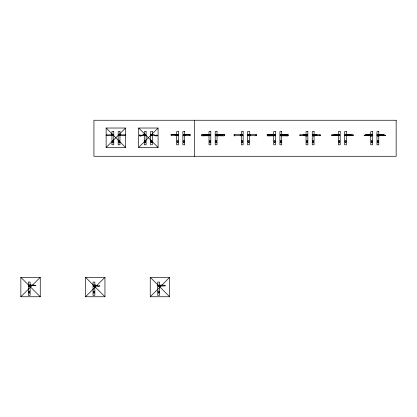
<?xml version="1.0" encoding="UTF-8"?>
<svg xmlns="http://www.w3.org/2000/svg" width="417" height="417" viewBox="0 0 417 417"><rect width="100%" height="100%" fill="white"/><g stroke="black" fill="none" stroke-linecap="round" stroke-linejoin="round"><path stroke-width="0.63" d="M208.109 134.529L202 134.467L201.755 135.556L202 135.843L209.902 135.702A0.553 0.553 0 0 0 210.455 135.155A0.553 0.553 0 0 0 209.902 134.602L208.119 134.55L208.099 135.791M218.148 134.519L218.086 135.906L216.115 135.702A0.553 0.553 0 0 1 215.563 135.155A0.553 0.553 0 0 1 216.115 134.602L224.018 134.467L224.268 134.8L224.018 134.467M250.346 135.796L250.346 134.519M201.755 135.462L202 135.843M224.263 134.842L224.268 135.489M218.143 135.806L224.018 135.843L224.263 135.556L224.018 135.843M240.599 135.801L240.416 134.415L242.256 134.602A0.553 0.553 0 0 1 242.803 135.155A0.553 0.553 0 0 1 242.256 135.702L240.609 135.775L240.599 134.514M385.517 135.535L385.417 135.582A9.68 9.68 0 0 0 379.037 135.749L377.494 135.942L377.067 134.8L377.865 134.279L383.098 134.707L385.496 135.358M250.111 134.529L248.464 134.602A0.553 0.553 0 0 0 247.917 135.155A0.553 0.553 0 0 0 248.464 135.702L250.122 135.801M240.359 134.54L240.374 135.806M184.246 135.535L184.272 135.504A0.615 0.615 0 0 1 183.407 135.655A0.615 0.615 0 0 1 183.251 134.816A0.615 0.615 0 0 1 184.079 134.628M139.403 135.019L140.68 135.457L144.501 134.331L145.387 134.587L145.757 135.134L145.335 135.692L143.938 135.056L140.753 135.926L139.752 135.848L139.309 135.353A0.672 0.672 0 0 0 139.867 135.879A2.742 2.742 0 0 0 141.191 135.838M29.69 286.062C27.564 286.307 29.821 284.092 31.166 285.051A18.395 18.395 0 0 1 33.303 285.087L35.878 285.504L34.194 285.478A12.911 12.911 0 0 0 32.417 285.525A13.547 13.547 0 0 0 30.16 285.926L29.659 286.13A0.615 0.615 0 0 1 28.83 286.156A0.615 0.615 0 0 1 28.731 285.332A0.615 0.615 0 0 1 29.55 285.165L29.56 285.176M240.307 135.739L240.291 134.571M106.132 147.441L125.543 128.029L106.132 128.029L106.132 147.441L125.543 147.441L125.543 128.029M138.679 147.441L158.085 128.029L158.085 147.441L138.679 147.441L138.679 128.029L158.085 128.029M29.002 285.921L29.461 285.463M20.85 296.748L40.261 277.341L40.261 296.748L20.85 296.748L20.85 277.341L40.261 277.341M93.705 285.921L94.164 285.463M85.553 296.748L104.959 277.341L104.959 296.748L85.553 296.748L85.553 277.341L104.959 277.341M158.403 285.921L158.861 285.463M150.25 296.748L169.662 277.341L169.662 296.748L150.25 296.748L150.25 277.341L169.662 277.341M94.503 285.916L94.836 285.671A1.006 1.006 0 0 1 95.441 285.614L97.948 286.375A2.742 2.742 0 0 0 99.079 286.448L99.314 286.406A0.672 0.672 0 0 0 99.819 285.932L99.481 285.437L98.881 285.869A0.526 0.526 0 0 1 98.433 285.989L95.133 284.9L93.523 285.311A0.553 0.553 0 0 0 94.247 286.151L94.503 285.916A0.615 0.615 0 0 1 93.465 286.088A0.615 0.615 0 0 1 93.799 285.092M151.246 134.576L151.277 134.555A0.615 0.615 0 0 0 150.949 135.556A0.615 0.615 0 0 0 151.986 135.379M139.466 134.967L139.976 135.03M240.176 135.619L234.724 135.739C233.838 136.76 233.723 133.607 234.724 134.571L240.176 134.686M234.63 135.765L234.656 134.561M202 134.467L201.755 134.842M190.288 134.842A20.923 20.923 0 0 0 185.299 134.524L183.417 134.811L183.761 134.665M256.043 135.744C255.59 132.382 257.779 136.489 256.09 135.765M143.677 134.446L144.668 134.347A1.376 1.376 0 0 1 145.585 134.754A0.553 0.553 0 0 1 145.611 135.53A0.553 0.553 0 0 1 144.829 135.567M300.386 135.431A2.127 2.127 0 0 1 299.979 135.395A1.152 1.152 0 0 1 299.74 135.327L306.881 135.911A0.761 0.761 0 0 0 307.715 135.155A0.761 0.761 0 0 0 306.881 134.399L299.74 134.983A1.152 1.152 0 0 1 299.979 134.915A2.127 2.127 0 0 1 300.386 134.879M319.735 134.879A2.127 2.127 0 0 1 320.141 134.91A1.152 1.152 0 0 1 320.381 134.983L313.24 134.399A0.761 0.761 0 0 0 312.406 135.155A0.761 0.761 0 0 0 313.24 135.911L320.548 135.134L320.36 135.332A1.152 1.152 0 0 1 320.141 135.395A2.127 2.127 0 0 1 319.735 135.431M306.881 134.399L303.086 134.873M313.24 135.911L317.035 135.431M371.656 134.279L366.423 134.707L364.067 135.337C365.74 135.577 372.298 132.398 372.475 135.457C370.322 137.214 366.632 133.602 364.109 135.582A9.68 9.68 0 0 1 370.489 135.749L370.895 135.9A3.237 3.237 0 0 0 371.537 136.02A0.876 0.876 0 0 0 372.527 135.212A0.876 0.876 0 0 0 371.656 134.279A3.612 3.612 0 0 1 370.796 134.701L367.492 134.582M382.035 134.582L378.725 134.701A3.612 3.612 0 0 1 377.865 134.279A0.876 0.876 0 0 0 376.994 135.212A0.876 0.876 0 0 0 377.984 136.02A3.237 3.237 0 0 0 378.626 135.9L382.212 135.124L385.417 135.582M112.882 135.598L113.288 135.066L112.851 135.603L106.059 135.28L106.142 134.952L112.851 134.707L113.283 135.04L112.851 134.707M171.038 135.087L175.348 135.108L177.569 135.645L178.038 135.082L177.637 135.634L176.474 135.343A13.464 13.464 0 0 0 171.038 135.087C169.98 133.706 180.196 135.322 177.553 134.665M255.996 134.571L250.544 134.686M183.642 134.681L186.993 134.498L190.282 135.087A13.464 13.464 0 0 0 184.846 135.343L183.683 135.634L183.282 135.066L183.777 135.645L185.966 135.108L190.282 135.087M125.778 135.358L119.064 135.603L118.616 135.155L119.064 134.707L125.778 134.952M159.07 286.119L165.346 285.895L165.346 285.483C165.632 285.072 155.114 284.759 159.07 286.119A0.615 0.615 0 0 1 158.199 286.125A0.615 0.615 0 0 1 158.199 285.254A0.615 0.615 0 0 1 159.07 285.259M203.162 134.592L206.592 134.592M219.425 134.592L222.855 134.592M203.162 134.743L206.592 134.743M219.425 134.743L222.855 134.743M203.162 134.952L206.592 134.952M219.425 134.952L222.855 134.952M203.162 135.129L206.592 135.129M219.425 135.129L222.855 135.129M203.162 135.311L206.592 135.311M219.425 135.311L222.855 135.311M203.162 135.52L206.592 135.52M219.425 135.52L222.855 135.52M203.162 135.671L206.592 135.671M219.425 135.671L222.855 135.671M250.544 135.619L256.012 135.739M317.035 134.873L313.24 134.399M303.086 135.431L306.881 135.911M177.678 134.681L176.016 134.524A20.923 20.923 0 0 0 171.027 134.842M250.429 135.739L250.445 134.571M377.865 134.279L382.29 134.602L385.454 135.337M145.335 134.555L145.371 134.576A0.615 0.615 0 0 1 145.669 135.556A0.615 0.615 0 0 1 144.631 135.379M138.679 128.029L158.085 147.441M106.132 128.029L125.543 147.441M158.403 285.463L158.861 285.921M150.25 277.341L169.662 296.748M85.553 277.341L104.959 296.748M20.85 277.341L40.261 296.748M177.048 135.504L177.069 135.535A0.615 0.615 0 0 0 177.913 135.655A0.615 0.615 0 0 0 178.064 134.816A0.615 0.615 0 0 0 177.235 134.628M217.919 134.514L217.919 135.791M207.869 134.519L207.869 135.791M194.671 120.252L194.671 156.286M159.539 285.275L159.539 282.085L157.725 282.085L157.725 295.345L159.539 295.345L159.539 286.104M94.836 284.868L94.836 282.085L93.027 282.085L93.027 295.345L94.836 295.345L94.836 285.671M30.139 285.119L30.139 282.085L28.325 282.085L28.325 295.345L30.139 295.345L30.139 285.932M119.502 135.588A0.615 0.615 0 0 1 118.631 135.588A0.615 0.615 0 0 1 118.631 134.717A0.615 0.615 0 0 1 119.502 134.722M120.372 134.754A1.032 1.032 0 0 1 120.372 135.556M112.413 134.722A0.615 0.615 0 0 1 113.283 134.717A0.615 0.615 0 0 1 113.283 135.588A0.615 0.615 0 0 1 112.413 135.588M111.542 135.556A1.032 1.032 0 0 1 111.542 134.754M144.47 135.228A0.99 0.99 0 0 0 144.298 135.134A1.011 1.011 0 0 0 143.568 135.113M140.769 135.436A0.526 0.526 0 0 1 140.253 135.332M209.631 134.602A0.615 0.615 0 0 1 210.517 135.155A0.615 0.615 0 0 1 209.631 135.702M216.387 135.702A0.615 0.615 0 0 1 215.5 135.155A0.615 0.615 0 0 1 216.387 134.602M241.98 134.602A0.615 0.615 0 0 1 242.866 135.155A0.615 0.615 0 0 1 241.98 135.702M248.74 135.702A0.615 0.615 0 0 1 247.849 135.155A0.615 0.615 0 0 1 248.74 134.602M346.011 135.515A0.615 0.615 0 0 1 345.104 135.608A0.615 0.615 0 0 1 345.104 134.696A0.615 0.615 0 0 1 346.011 134.79M338.807 134.79A0.615 0.615 0 0 1 339.714 134.696A0.615 0.615 0 0 1 339.714 135.608A0.615 0.615 0 0 1 338.807 135.515M159.94 285.291A1.032 1.032 0 0 1 159.94 286.088M94.273 292.098C94.967 293.584 92.892 293.568 93.59 292.098A0.568 0.568 0 0 1 93.533 291.243A0.568 0.568 0 0 1 94.362 291.269A0.568 0.568 0 0 1 94.273 292.098M157.313 135.275L157.313 135.301A0.672 0.672 0 0 1 156.75 135.879A2.742 2.742 0 0 1 155.426 135.838L153.049 135.113A1.011 1.011 0 0 0 152.325 135.134A0.99 0.99 0 0 0 152.148 135.228L151.783 135.567A0.553 0.553 0 0 1 151.006 135.53A0.553 0.553 0 0 1 151.032 134.754A1.376 1.376 0 0 1 151.944 134.347L152.45 134.342A2.33 2.33 0 0 1 152.94 134.446L155.849 135.436A0.526 0.526 0 0 0 156.365 135.332L156.912 134.9L157.313 135.275M345.104 135.108L345.297 135.416L349.128 135.713L353.235 135.155L349.128 135.713L345.297 135.416L345.104 135.103L349.128 134.597L353.22 135.108L349.128 134.597L345.104 135.155M29.571 292.937L28.976 293.161L28.893 292.098A0.568 0.568 0 0 1 28.815 291.264A0.568 0.568 0 0 1 29.649 291.264A0.568 0.568 0 0 1 29.571 292.098L29.571 292.937M113.189 142.4L112.595 142.624L112.512 141.561A0.568 0.568 0 0 1 112.434 140.727A0.568 0.568 0 0 1 113.273 140.727A0.568 0.568 0 0 1 113.189 141.561L113.189 142.421M119.403 142.4L118.809 142.624L118.725 141.561A0.568 0.568 0 0 1 118.647 140.727A0.568 0.568 0 0 1 119.481 140.727A0.568 0.568 0 0 1 119.403 141.561L119.403 142.421M145.543 142.4L144.934 142.609L144.861 141.561A0.568 0.568 0 0 1 144.782 140.727A0.568 0.568 0 0 1 145.622 140.727A0.568 0.568 0 0 1 145.543 141.561L145.543 142.421M151.752 142.4L151.131 142.588L151.074 141.561A0.568 0.568 0 0 1 150.996 140.727A0.568 0.568 0 0 1 151.835 140.727A0.568 0.568 0 0 1 151.752 141.561L151.752 142.421M177.892 142.4L177.298 142.624L177.215 141.561A0.568 0.568 0 0 1 177.136 140.727A0.568 0.568 0 0 1 177.97 140.727A0.568 0.568 0 0 1 177.892 141.561L177.892 142.421M184.105 142.4L183.511 142.624L183.423 141.561A0.568 0.568 0 0 1 183.344 140.727A0.568 0.568 0 0 1 184.184 140.727A0.568 0.568 0 0 1 184.105 141.561L184.105 142.421M210.241 142.4L209.631 142.609L209.563 141.561A0.568 0.568 0 0 1 209.485 140.727A0.568 0.568 0 0 1 210.324 140.727A0.568 0.568 0 0 1 210.241 141.561L210.241 142.421M216.454 142.4L215.834 142.588L215.777 141.561A0.568 0.568 0 0 1 215.698 140.727A0.568 0.568 0 0 1 216.532 140.727A0.568 0.568 0 0 1 216.454 141.561L216.454 142.421M242.595 142.4L242.001 142.624L241.912 141.561A0.568 0.568 0 0 1 241.834 140.727A0.568 0.568 0 0 1 242.673 140.727A0.568 0.568 0 0 1 242.595 141.561L242.595 142.421M248.803 142.4L248.209 142.624L248.125 141.561A0.568 0.568 0 0 1 248.047 140.727A0.568 0.568 0 0 1 248.886 140.727A0.568 0.568 0 0 1 248.803 141.561L248.803 142.421M275.043 135.155L274.631 135.593L267.907 135.723A0.568 0.568 0 0 1 267.318 135.155A0.568 0.568 0 0 1 267.907 134.587L274.631 134.717L275.043 135.155M274.944 142.4L274.334 142.609L274.266 141.561A0.568 0.568 0 0 1 274.183 140.727A0.568 0.568 0 0 1 275.022 140.727A0.568 0.568 0 0 1 274.944 141.561L274.944 142.421M280.38 135.124L280.787 135.593L287.511 135.723A0.568 0.568 0 0 0 288.1 135.155A0.568 0.568 0 0 0 287.511 134.587L280.787 134.717L280.38 135.124M281.157 142.4L280.532 142.588L280.474 141.561A0.568 0.568 0 0 1 280.396 140.727A0.568 0.568 0 0 1 281.235 140.727A0.568 0.568 0 0 1 281.157 141.561L281.157 142.421M307.293 142.4L306.698 142.624L306.615 141.561A0.568 0.568 0 0 1 306.537 140.727A0.568 0.568 0 0 1 307.371 140.727A0.568 0.568 0 0 1 307.293 141.561L307.293 142.421M313.506 142.4L312.912 142.624L312.828 141.561A0.568 0.568 0 0 1 312.75 140.727A0.568 0.568 0 0 1 313.584 140.727A0.568 0.568 0 0 1 313.506 141.561L313.506 142.421M339.647 142.4L339.037 142.609L338.964 141.561A0.568 0.568 0 0 1 338.885 140.727A0.568 0.568 0 0 1 339.725 140.727A0.568 0.568 0 0 1 339.647 141.561L339.641 142.421M345.855 142.4L345.234 142.588L345.177 141.561A0.568 0.568 0 0 1 345.099 140.727A0.568 0.568 0 0 1 345.938 140.727A0.568 0.568 0 0 1 345.855 141.561L345.855 142.421M371.995 142.4L371.401 142.624L371.318 141.561A0.568 0.568 0 0 1 371.234 140.727A0.568 0.568 0 0 1 372.073 140.727A0.568 0.568 0 0 1 371.995 141.561L371.995 142.421M378.209 142.4L377.609 142.624L377.526 141.561A0.568 0.568 0 0 1 377.448 140.727A0.568 0.568 0 0 1 378.287 140.727A0.568 0.568 0 0 1 378.209 141.561L378.209 142.421M158.971 292.937L158.351 293.125L158.293 292.098A0.568 0.568 0 0 1 158.215 291.264A0.568 0.568 0 0 1 159.054 291.264A0.568 0.568 0 0 1 158.971 292.098L158.971 292.937M331.593 135.134L335.69 135.713L339.699 135.27L335.69 135.713L331.588 135.155L335.69 134.597L339.709 135.066L335.69 134.597L331.598 135.108M287.506 134.394L280.818 134.524A0.631 0.631 0 0 0 280.182 135.155A0.631 0.631 0 0 0 280.818 135.786L287.506 135.916A0.761 0.761 0 0 0 288.298 135.155A0.761 0.761 0 0 0 287.506 134.394M274.605 135.786L267.917 135.916A0.761 0.761 0 0 1 267.125 135.155A0.761 0.761 0 0 1 267.917 134.394L274.605 134.524A0.631 0.631 0 0 1 275.236 135.155A0.631 0.631 0 0 1 274.605 135.786M396.15 120.252L93.934 120.252L93.934 156.286L396.15 156.286L396.15 120.252M113.758 131.548L111.944 131.548L111.944 144.808L113.758 144.808L113.758 131.548M119.971 131.548L118.157 131.548L118.157 144.808L119.971 144.808L119.971 131.548M146.106 131.548L144.298 131.548L144.298 144.808L146.106 144.808L146.106 131.548M152.32 131.548L150.511 131.548L150.511 144.808L152.32 144.808L152.32 131.548M178.46 131.548L176.646 131.548L176.646 144.808L178.46 144.808L178.46 131.548M184.668 131.548L182.86 131.548L182.86 144.808L184.668 144.808L184.668 131.548M210.809 131.548L208.995 131.548L208.995 144.808L210.809 144.808L210.809 131.548M217.022 131.548L215.208 131.548L215.208 144.808L217.022 144.808L217.022 131.548M243.158 131.548L241.349 131.548L241.349 144.808L243.158 144.808L243.158 131.548M249.371 131.548L247.557 131.548L247.557 144.808L249.371 144.808L249.371 131.548M275.512 131.548L273.698 131.548L273.698 144.808L275.512 144.808L275.512 131.548M281.72 131.548L279.911 131.548L279.911 144.808L281.72 144.808L281.72 131.548M307.861 131.548L306.047 131.548L306.047 144.808L307.861 144.808L307.861 131.548M314.074 131.548L312.26 131.548L312.26 144.808L314.074 144.808L314.074 131.548M340.209 131.548L338.401 131.548L338.401 144.808L340.209 144.808L340.209 131.548M346.423 131.548L344.609 131.548L344.609 144.808L346.423 144.808L346.423 131.548M372.563 131.548L370.749 131.548L370.749 144.808L372.563 144.808L372.563 131.548M378.772 131.548L376.963 131.548L376.963 144.808L378.772 144.808L378.772 131.548"/></g></svg>
